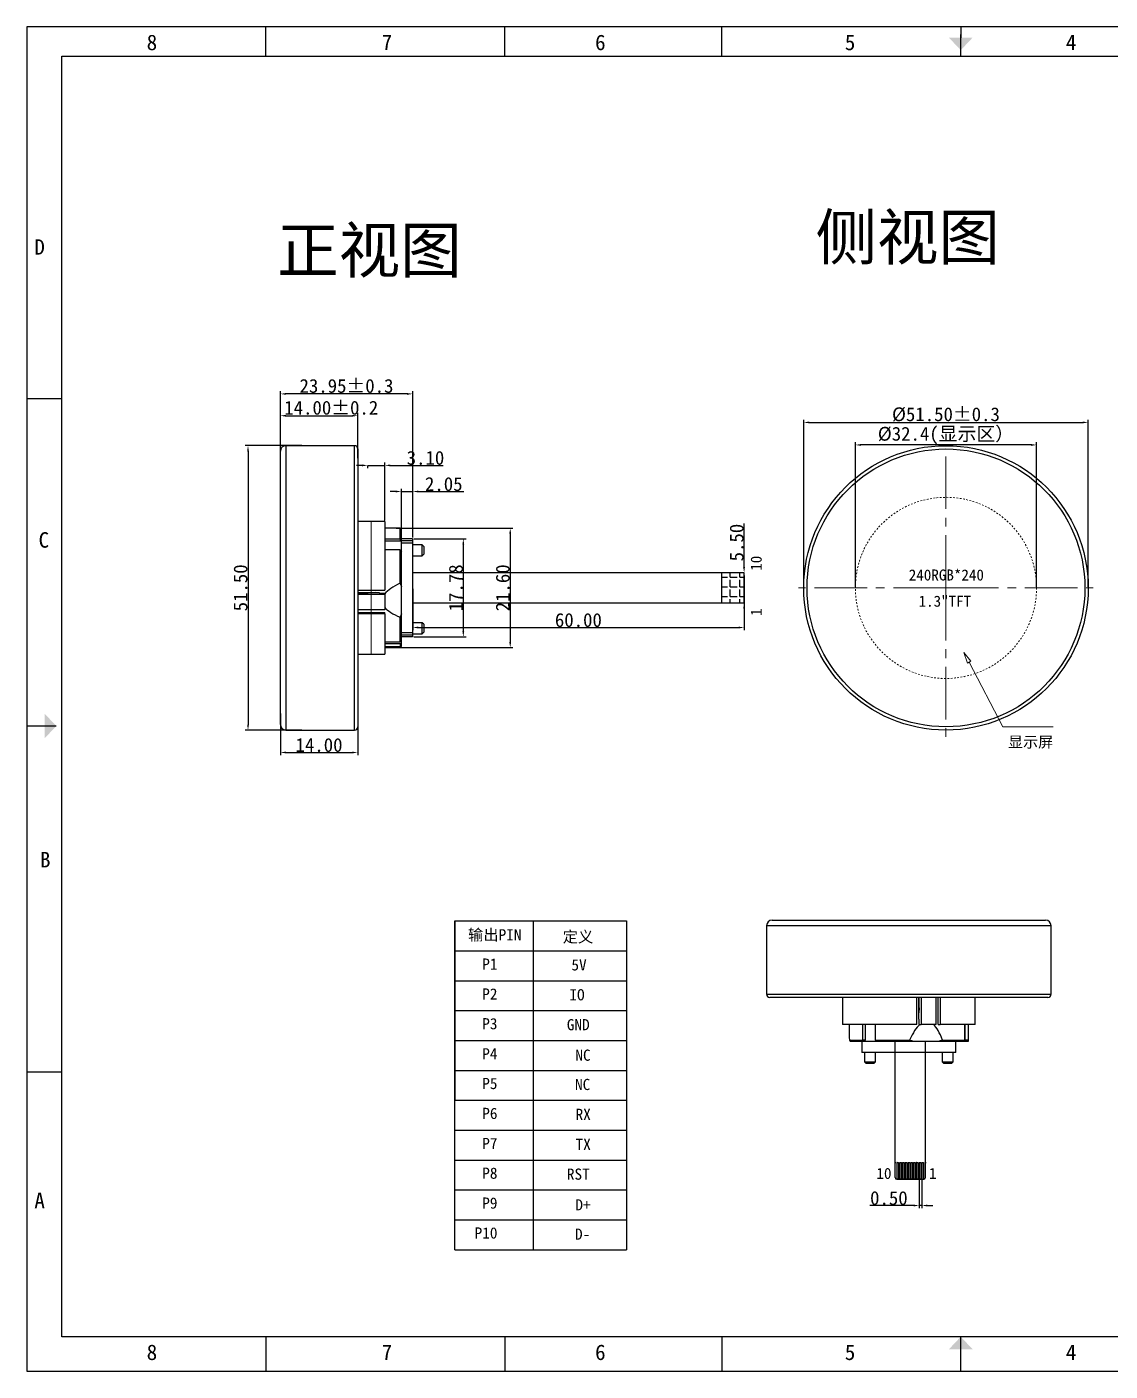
# Model space of a CAD drawing. Header units: millimetres. Extents: x 3975 to 4317, y 206 to 449.
# Drawn here: x 3974.6 to 4170.7, y 205.5 to 448.9 of the extents above; entities that cross this region are included whole.
import ezdxf
from ezdxf.enums import TextEntityAlignment as Align

# ---------------------------------------------------------------- set-up
doc = ezdxf.new("R2010")
doc.units = ezdxf.units.MM
doc.linetypes.add('CENTER2', pattern=[28.575, 19.05, -3.175, 3.175, -3.175])
doc.linetypes.add('DASHED', pattern=[0.2, 0.1, -0.1])
for name, color, linetype in [('10', 7, 'Continuous'), ('Mechanical1', 6, 'Continuous'), ('Mechanical3', 76, 'Continuous')]:
    doc.layers.add(name, color=color, linetype=linetype)
for name, color, linetype, lineweight in [('dim', 3, 'Continuous', 15), ('中心线', 1, 'CENTER2', 15), ('尺寸线', 3, 'Continuous', 15), ('粗实线', 7, 'Continuous', 30)]:
    doc.layers.add(name, color=color, linetype=linetype, lineweight=lineweight)
doc.styles.get("Standard").update_dxf_attribs({"font": 'txt', "bigfont": 'gbcbig.shx'})
doc.styles.add('VIEW 2.5', font='', dxfattribs={"height": 2.5})
doc.styles.add('VIEW 4', font='', dxfattribs={"height": 4})
doc.styles.add('宋体', font='')
doc.styles.get('VIEW 2.5').set_extended_font_data('SimSun')
doc.styles.get('VIEW 4').set_extended_font_data('SimSun')
doc.styles.get('宋体').set_extended_font_data('SimSun')
doc.dimstyles.new('VIEW 2.5', dxfattribs={"dimtxt": 1, "dimasz": 1, "dimexe": 0.5, "dimexo": 0.2, "dimgap": 0.09, "dimtad": 1, "dimzin": 0, "dimdsep": 46, "dimtxsty": 'VIEW 2.5', "dimcen": 0.09, "dimclrd": 256, "dimclre": 256, "dimclrt": 256, "dimadec": 0, "dimazin": 0, "dimtp": 0.01, "dimtm": 0.01, "dimtfac": 0.6, "dimtmove": 0, "dimatfit": 0, "dimfxl": 1, "dimtolj": 1, "dimtzin": 0, "dimarcsym": 0})

# ---------------------------------------------------------------- blocks, each defined once
blk = doc.blocks.new('*D36')
at = {"layer": 'Defpoints', "color": 0, "ltscale": 0.5}
for p in [(4166.74, 377.29), (4115.24, 347.34), (4166.74, 347.34)]:
    blk.add_point(p, dxfattribs=at)
at = {"layer": '尺寸线', "lineweight": -2, "ltscale": 0.5}
for p, q in [((4115.24, 347.54), (4115.24, 377.79)), ((4116.24, 377.29), (4165.74, 377.29)), ((4166.74, 347.54), (4166.74, 377.79))]:
    blk.add_line(p, q, dxfattribs=at)
at = {"layer": '尺寸线', "ltscale": 0.5}
for points in [[(4116.24, 377.46), (4116.24, 377.13), (4115.24, 377.29)], [(4165.74, 377.46), (4165.74, 377.13), (4166.74, 377.29)]]:
    blk.add_solid(points, dxfattribs=at)
at = {"layer": '尺寸线', "ltscale": 0.5, "insert": (4140.99, 378.72), "char_height": 2.5, "attachment_point": 5, "style": 'VIEW 2.5'}
blk.add_mtext('\\A1;%%C51.50%%P0.3', dxfattribs=at)
blk = doc.blocks.new('*D42')
at = {"layer": 'Defpoints', "color": 0, "ltscale": 0.5}
for p in [(4124.59, 373.22), (4124.59, 347.34), (4157.39, 347.34)]:
    blk.add_point(p, dxfattribs=at)
at = {"layer": '尺寸线', "lineweight": -2, "ltscale": 0.5}
for p, q in [((4124.59, 347.54), (4124.59, 373.72)), ((4156.39, 373.22), (4125.59, 373.22)), ((4157.39, 347.54), (4157.39, 373.72))]:
    blk.add_line(p, q, dxfattribs=at)
at = {"layer": '尺寸线', "ltscale": 0.5}
for points in [[(4125.59, 373.39), (4125.59, 373.05), (4124.59, 373.22)], [(4156.39, 373.39), (4156.39, 373.05), (4157.39, 373.22)]]:
    blk.add_solid(points, dxfattribs=at)
at = {"layer": '尺寸线', "ltscale": 0.5, "insert": (4140.99, 374.91), "char_height": 2.5, "attachment_point": 5, "style": 'VIEW 2.5'}
blk.add_mtext('\\A1;%%C32.4(显示区）', dxfattribs=at)
blk = doc.blocks.new('*D37')
at = {"layer": 'Defpoints', "color": 0, "ltscale": 0.5}
for p in [(4034.5, 378.51), (4020.5, 370.61), (4034.5, 370.61)]:
    blk.add_point(p, dxfattribs=at)
at = {"layer": '尺寸线', "lineweight": -2, "ltscale": 0.5}
for p, q in [((4020.5, 370.81), (4020.5, 379.01)), ((4021.5, 378.51), (4033.5, 378.51)), ((4034.5, 370.81), (4034.5, 379.01))]:
    blk.add_line(p, q, dxfattribs=at)
at = {"layer": '尺寸线', "ltscale": 0.5}
for points in [[(4021.5, 378.67), (4021.5, 378.34), (4020.5, 378.51)], [(4033.5, 378.67), (4033.5, 378.34), (4034.5, 378.51)]]:
    blk.add_solid(points, dxfattribs=at)
at = {"layer": '尺寸线', "ltscale": 0.5, "insert": (4029.71, 379.94), "char_height": 2.5, "attachment_point": 5, "style": 'VIEW 2.5'}
blk.add_mtext('\\A1;14.00%%P0.2', dxfattribs=at)
blk = doc.blocks.new('*D39')
at = {"layer": 'Defpoints', "color": 0, "ltscale": 0.5}
for p in [(4020.5, 382.46), (4020.5, 370.61), (4044.45, 356.75)]:
    blk.add_point(p, dxfattribs=at)
at = {"layer": '尺寸线', "lineweight": -2, "ltscale": 0.5}
for p, q in [((4020.5, 370.81), (4020.5, 382.96)), ((4043.45, 382.46), (4021.5, 382.46)), ((4044.45, 356.95), (4044.45, 382.96))]:
    blk.add_line(p, q, dxfattribs=at)
at = {"layer": '尺寸线', "ltscale": 0.5}
for points in [[(4021.5, 382.62), (4021.5, 382.29), (4020.5, 382.46)], [(4043.45, 382.62), (4043.45, 382.29), (4044.45, 382.46)]]:
    blk.add_solid(points, dxfattribs=at)
at = {"layer": '尺寸线', "ltscale": 0.5, "insert": (4032.47, 383.89), "char_height": 2.5, "attachment_point": 5, "style": 'VIEW 2.5'}
blk.add_mtext('\\A1;23.95%%P0.3', dxfattribs=at)
blk = doc.blocks.new('*D40')
at = {"layer": 'Defpoints', "color": 0, "ltscale": 0.5}
for p in [(4036.3, 369.59), (4036.3, 369.52), (4039.4, 359.34)]:
    blk.add_point(p, dxfattribs=at)
at = {"layer": '尺寸线', "lineweight": -2, "ltscale": 0.5}
for p, q in [((4039.4, 359.54), (4039.4, 370.02)), ((4035.3, 369.52), (4034.3, 369.52)), ((4036.3, 369.52), (4039.4, 369.52)), ((4036.3, 369.39), (4036.3, 369.02)), ((4040.4, 369.52), (4049.98, 369.52))]:
    blk.add_line(p, q, dxfattribs=at)
at = {"layer": '尺寸线', "ltscale": 0.5}
for points in [[(4035.3, 369.68), (4035.3, 369.35), (4036.3, 369.52)], [(4040.4, 369.68), (4040.4, 369.35), (4039.4, 369.52)]]:
    blk.add_solid(points, dxfattribs=at)
at = {"layer": '尺寸线', "ltscale": 0.5, "insert": (4046.77, 370.86), "char_height": 2.5, "attachment_point": 5, "style": 'VIEW 2.5'}
blk.add_mtext('\\A1;{\\Ftxt|c134;3.10}', dxfattribs=at)
blk = doc.blocks.new('*D41')
at = {"layer": 'Defpoints', "color": 0, "ltscale": 0.5}
for p in [(4044.45, 364.78), (4042.4, 357.68), (4044.45, 356.24)]:
    blk.add_point(p, dxfattribs=at)
at = {"layer": '尺寸线', "lineweight": -2, "ltscale": 0.5}
for p, q in [((4042.4, 357.88), (4042.4, 365.28)), ((4044.45, 356.44), (4044.45, 365.28)), ((4041.4, 364.78), (4040.4, 364.78)), ((4042.4, 364.78), (4044.45, 364.78)), ((4045.45, 364.78), (4053.71, 364.78))]:
    blk.add_line(p, q, dxfattribs=at)
at = {"layer": '尺寸线', "ltscale": 0.5}
for points in [[(4041.4, 364.95), (4041.4, 364.62), (4042.4, 364.78)], [(4045.45, 364.95), (4045.45, 364.62), (4044.45, 364.78)]]:
    blk.add_solid(points, dxfattribs=at)
at = {"layer": '尺寸线', "ltscale": 0.5, "insert": (4050.08, 366.12), "char_height": 2.5, "attachment_point": 5, "style": 'VIEW 2.5'}
blk.add_mtext('\\A1;{\\Ftxt|c134;2.05}', dxfattribs=at)
blk = doc.blocks.new('*D43')
at = {"layer": 'Defpoints', "color": 0}
for p in [(4044.45, 356.24), (4044.45, 338.45), (4053.62, 338.45)]:
    blk.add_point(p, dxfattribs=at)
at = {"layer": '尺寸线', "lineweight": -2}
for p, q in [((4044.65, 356.24), (4054.12, 356.24)), ((4053.62, 355.24), (4053.62, 339.45)), ((4044.65, 338.45), (4054.12, 338.45))]:
    blk.add_line(p, q, dxfattribs=at)
at = {"layer": '尺寸线'}
for points in [[(4053.45, 355.24), (4053.78, 355.24), (4053.62, 356.24)], [(4053.45, 339.45), (4053.78, 339.45), (4053.62, 338.45)]]:
    blk.add_solid(points, dxfattribs=at)
at = {"layer": '尺寸线', "insert": (4052.28, 347.34), "char_height": 2.5, "attachment_point": 5, "rotation": 90, "style": 'VIEW 2.5'}
blk.add_mtext('\\A1;17.78', dxfattribs=at)
blk = doc.blocks.new('*D47')
at = {"layer": 'Defpoints', "color": 0}
for p in [(4104.45, 350.09), (4104.45, 350.09), (4104.45, 344.59)]:
    blk.add_point(p, dxfattribs=at)
at = {"layer": '尺寸线', "lineweight": -2}
for p, q in [((4104.45, 351.09), (4104.45, 358.99)), ((4104.25, 350.09), (4103.95, 350.09)), ((4104.45, 344.59), (4104.45, 350.09)), ((4104.25, 344.59), (4103.95, 344.59)), ((4104.45, 343.59), (4104.45, 342.59))]:
    blk.add_line(p, q, dxfattribs=at)
at = {"layer": '尺寸线'}
for points in [[(4104.28, 351.09), (4104.61, 351.09), (4104.45, 350.09)], [(4104.28, 343.59), (4104.61, 343.59), (4104.45, 344.59)]]:
    blk.add_solid(points, dxfattribs=at)
at = {"layer": '尺寸线', "insert": (4103.11, 355.54), "char_height": 2.5, "attachment_point": 5, "rotation": 90, "style": 'VIEW 2.5'}
blk.add_mtext('\\A1;5.50', dxfattribs=at)
blk = doc.blocks.new('*D48')
at = {"layer": 'Defpoints', "color": 0}
for p in [(4044.45, 347.34), (4104.45, 347.09), (4104.45, 340.16)]:
    blk.add_point(p, dxfattribs=at)
at = {"layer": '尺寸线', "lineweight": -2}
for p, q in [((4044.45, 347.14), (4044.45, 339.66)), ((4104.45, 346.89), (4104.45, 339.66)), ((4045.45, 340.16), (4103.45, 340.16))]:
    blk.add_line(p, q, dxfattribs=at)
at = {"layer": '尺寸线'}
for points in [[(4045.45, 340.33), (4045.45, 339.99), (4044.45, 340.16)], [(4103.45, 340.33), (4103.45, 339.99), (4104.45, 340.16)]]:
    blk.add_solid(points, dxfattribs=at)
at = {"layer": '尺寸线', "insert": (4074.45, 341.5), "char_height": 2.5, "attachment_point": 5, "style": 'VIEW 2.5'}
blk.add_mtext('\\A1;60.00', dxfattribs=at)
blk = doc.blocks.new('*D49')
at = {"layer": 'Defpoints', "color": 0}
for p in [(4136.13, 240.27), (4136.63, 240.27), (4136.13, 235.5)]:
    blk.add_point(p, dxfattribs=at)
at = {"layer": '尺寸线', "lineweight": -2}
for p, q in [((4136.13, 240.07), (4136.13, 235)), ((4136.63, 240.07), (4136.63, 235)), ((4135.13, 235.5), (4127.19, 235.5)), ((4136.63, 235.5), (4136.13, 235.5)), ((4137.63, 235.5), (4138.63, 235.5))]:
    blk.add_line(p, q, dxfattribs=at)
at = {"layer": '尺寸线'}
for points in [[(4135.13, 235.67), (4135.13, 235.33), (4136.13, 235.5)], [(4137.63, 235.67), (4137.63, 235.33), (4136.63, 235.5)]]:
    blk.add_solid(points, dxfattribs=at)
at = {"layer": '尺寸线', "insert": (4130.66, 236.84), "char_height": 2.5, "attachment_point": 5, "style": 'VIEW 2.5'}
blk.add_mtext('\\A1;0.50', dxfattribs=at)
blk = doc.blocks.new('*D82')
at = {"layer": 'Defpoints', "color": 0}
for p in [(4041.24, 358.14), (4041.24, 336.54), (4062.11, 336.54)]:
    blk.add_point(p, dxfattribs=at)
at = {"layer": '尺寸线', "lineweight": -2}
for p, q in [((4041.44, 358.14), (4062.61, 358.14)), ((4062.11, 357.14), (4062.11, 337.54)), ((4041.44, 336.54), (4062.61, 336.54))]:
    blk.add_line(p, q, dxfattribs=at)
at = {"layer": '尺寸线'}
for points in [[(4061.94, 357.14), (4062.28, 357.14), (4062.11, 358.14)], [(4061.94, 337.54), (4062.28, 337.54), (4062.11, 336.54)]]:
    blk.add_solid(points, dxfattribs=at)
at = {"layer": '尺寸线', "insert": (4060.77, 347.34), "char_height": 2.5, "attachment_point": 5, "rotation": 90, "style": 'VIEW 2.5'}
blk.add_mtext('\\A1;21.60', dxfattribs=at)
blk = doc.blocks.new('*D83')
at = {"layer": 'Defpoints', "color": 0}
for p in [(4024.61, 373.09), (4014.64, 321.59), (4024.61, 321.59)]:
    blk.add_point(p, dxfattribs=at)
at = {"layer": '尺寸线', "lineweight": -2}
for p, q in [((4024.41, 373.09), (4014.14, 373.09)), ((4014.64, 372.09), (4014.64, 322.59)), ((4024.41, 321.59), (4014.14, 321.59))]:
    blk.add_line(p, q, dxfattribs=at)
at = {"layer": '尺寸线'}
for points in [[(4014.48, 372.09), (4014.81, 372.09), (4014.64, 373.09)], [(4014.48, 322.59), (4014.81, 322.59), (4014.64, 321.59)]]:
    blk.add_solid(points, dxfattribs=at)
at = {"layer": '尺寸线', "insert": (4013.3, 347.34), "char_height": 2.5, "attachment_point": 5, "rotation": 90, "style": 'VIEW 2.5'}
blk.add_mtext('\\A1;51.50', dxfattribs=at)
blk = doc.blocks.new('*D84')
at = {"layer": 'Defpoints', "color": 0}
for p in [(4020.5, 324.78), (4034.5, 324.78), (4034.5, 317.53)]:
    blk.add_point(p, dxfattribs=at)
at = {"layer": '尺寸线', "lineweight": -2}
for p, q in [((4020.5, 324.58), (4020.5, 317.03)), ((4034.5, 324.58), (4034.5, 317.03)), ((4021.5, 317.53), (4033.5, 317.53))]:
    blk.add_line(p, q, dxfattribs=at)
at = {"layer": '尺寸线'}
for points in [[(4021.5, 317.7), (4021.5, 317.37), (4020.5, 317.53)], [(4033.5, 317.7), (4033.5, 317.37), (4034.5, 317.53)]]:
    blk.add_solid(points, dxfattribs=at)
at = {"layer": '尺寸线', "insert": (4027.5, 318.87), "char_height": 2.5, "attachment_point": 5, "style": 'VIEW 2.5'}
blk.add_mtext('\\A1;14.00', dxfattribs=at)

msp = doc.modelspace()

# ---------------------------------------------------------------- hatches: boundary and pattern name
at = {"layer": '10'}
h = msp.add_hatch(dxfattribs=at)
h.set_pattern_fill('ANGLE', color=256, scale=0.25, style=0)
h.set_pattern_definition([(0, (0, 0), (0, 1.74625), [1.27, -0.47625]), (90, (0, 0), (-1.74625, 1e-16), [1.27, -0.47625])])
h.paths.add_polyline_path([(4104.448, 349.585), (4104.448, 350.085), (4100.448, 350.085), (4100.448, 344.585), (4104.448, 344.585)])

# ---------------------------------------------------------------- linework, layer by layer
at = {"color": 0}
for p, q in [((3974.61, 448.915), (3974.61, 205.518)), ((4316.779, 448.915), (3974.61, 448.915)), ((4017.887, 443.595), (4017.887, 448.915)), ((4061.163, 443.595), (4061.163, 448.915)), ((4100.397, 443.595), (4100.397, 448.915)), ((4143.673, 448.915), (4143.673, 446.949)), ((4143.673, 443.595), (4143.673, 447.51)), ((3974.61, 381.652), (3980.959, 381.652)), ((3974.61, 322.328), (3979.937, 322.328)), ((3975.676, 322.328), (3977.806, 322.328)), ((3974.61, 259.704), (3980.959, 259.704)), ((4017.887, 211.738), (4017.887, 205.518)), ((4061.163, 211.738), (4061.163, 205.518)), ((4100.397, 211.738), (4100.397, 205.518)), ((4143.673, 205.518), (4143.673, 211.738)), ((4143.673, 207.245), (4143.673, 209.491)), ((3974.61, 205.518), (4316.779, 205.518))]:
    msp.add_line(p, q, dxfattribs=at)
at = {"color": 7, "linetype": 'Continuous', "lineweight": 25}
for p, q in [((4031.998, 373.085), (4021.498, 373.085)), ((4033.898, 373.085), (4031.998, 373.085)), ((4034.498, 372.485), (4034.498, 342.063)), ((4020.498, 322.585), (4020.498, 372.085)), ((4039.398, 359.335), (4034.498, 359.335)), ((4039.398, 359.335), (4039.398, 346.934)), ((4042.198, 358.135), (4039.398, 358.135)), ((4042.398, 357.935), (4042.198, 358.135)), ((4039.398, 356.236), (4042.198, 356.236)), ((4042.198, 355.79), (4039.398, 355.79)), ((4042.198, 356.236), (4042.398, 356.2)), ((4042.198, 356.236), (4042.198, 355.79)), ((4044.448, 356.235), (4042.398, 356.235)), ((4042.398, 355.902), (4042.398, 356.2)), ((4042.398, 353.904), (4042.398, 355.902)), ((4044.448, 355.877), (4042.398, 355.877)), ((4044.448, 355.459), (4042.398, 355.459)), ((4044.448, 356.235), (4044.448, 355.877)), ((4044.448, 355.877), (4044.448, 355.459)), ((4044.448, 355.459), (4044.448, 344.428)), ((4042.198, 354.21), (4039.398, 354.21)), ((4042.198, 348.186), (4042.198, 354.21)), ((4042.198, 354.21), (4042.398, 353.904)), ((4042.398, 347.555), (4042.398, 353.904)), ((4046.148, 355.133), (4044.448, 355.133)), ((4044.448, 353.133), (4046.148, 353.133)), ((4046.448, 354.833), (4046.148, 355.133)), ((4046.148, 353.133), (4046.148, 355.133)), ((4046.148, 353.133), (4046.448, 353.433)), ((4046.448, 354.833), (4046.448, 353.433)), ((4042.198, 348.186), (4042.398, 347.555)), ((4104.448, 349.585), (4104.448, 344.585)), ((4034.498, 346.934), (4039.398, 346.934)), ((4034.498, 346.489), (4038.398, 346.489)), ((4034.498, 346.388), (4036.398, 346.388)), ((4039.398, 346.127), (4034.498, 346.127)), ((4037.665, 346.489), (4036.398, 346.388)), ((4038.398, 346.489), (4038.398, 346.388)), ((4038.398, 346.388), (4039.398, 346.388)), ((4039.398, 346.127), (4039.398, 346.388)), ((4039.398, 346.127), (4039.398, 343.393)), ((4042.398, 342.665), (4042.398, 347.555)), ((4034.498, 343.393), (4039.398, 343.393)), ((4104.448, 344.585), (4044.448, 344.585)), ((4044.448, 344.428), (4044.448, 339.211)), ((4034.498, 342.903), (4039.398, 342.903)), ((4039.398, 342.638), (4034.498, 342.638)), ((4034.498, 342.063), (4034.498, 322.185)), ((4039.398, 342.638), (4039.398, 342.903)), ((4039.398, 342.638), (4039.398, 335.335)), ((4042.398, 342.665), (4042.198, 342.021)), ((4042.198, 337.588), (4042.198, 342.021)), ((4046.148, 341.037), (4044.448, 341.037)), ((4046.448, 340.737), (4046.148, 341.037)), ((4046.148, 339.037), (4046.148, 341.037)), ((4044.448, 339.211), (4042.398, 339.211)), ((4044.448, 338.793), (4042.398, 338.793)), ((4044.448, 338.452), (4042.398, 338.452)), ((4044.448, 339.211), (4044.448, 338.793)), ((4044.448, 339.037), (4046.148, 339.037)), ((4044.448, 338.793), (4044.448, 338.452)), ((4046.148, 339.037), (4046.448, 339.337)), ((4046.448, 340.737), (4046.448, 339.337)), ((4039.398, 337.588), (4042.198, 337.588)), ((4039.398, 337.261), (4042.198, 337.261)), ((4042.198, 336.684), (4039.398, 336.684)), ((4039.398, 336.535), (4042.198, 336.535)), ((4042.198, 337.588), (4042.398, 337.87)), ((4042.198, 337.261), (4042.198, 336.684)), ((4042.198, 336.684), (4042.398, 336.846)), ((4042.198, 336.535), (4042.398, 336.735)), ((4042.398, 337.231), (4042.398, 337.868)), ((4042.398, 336.846), (4042.398, 337.231)), ((4034.498, 335.335), (4039.398, 335.335)), ((4021.498, 321.585), (4031.498, 321.585)), ((4031.498, 321.585), (4031.998, 321.585)), ((4031.498, 321.585), (4031.498, 321.585)), ((4031.998, 321.585), (4033.898, 321.585)), ((4108.526, 286.17), (4108.526, 276.17)), ((4109.526, 287.17), (4159.026, 287.17)), ((4110.276, 287.17), (4158.276, 287.17)), ((4160.026, 275.67), (4160.026, 286.17)), ((4108.526, 276.17), (4108.527, 276.17)), ((4108.526, 275.67), (4108.526, 273.77)), ((4108.527, 276.17), (4108.527, 275.67)), ((4160.026, 273.77), (4160.026, 275.67)), ((4129.005, 273.17), (4109.126, 273.17)), ((4129.005, 273.17), (4109.876, 273.17)), ((4122.276, 273.17), (4122.276, 268.27)), ((4158.676, 273.17), (4129.005, 273.17)), ((4159.426, 273.17), (4129.005, 273.17)), ((4135.73, 268.27), (4135.73, 273.17)), ((4136.066, 269.27), (4136.066, 273.17)), ((4136.166, 271.27), (4136.166, 273.17)), ((4136.53, 273.17), (4136.53, 268.27)), ((4139.2, 268.27), (4139.2, 273.17)), ((4139.558, 268.27), (4139.558, 273.17)), ((4139.926, 273.17), (4139.926, 268.27)), ((4146.276, 268.27), (4146.276, 273.17)), ((4136.166, 271.27), (4136.066, 270.37)), ((4135.73, 268.27), (4122.276, 268.27)), ((4123.476, 268.27), (4123.476, 267.009)), ((4125.948, 265.47), (4125.948, 268.27)), ((4126.356, 268.27), (4126.356, 265.47)), ((4128.16, 268.27), (4128.16, 265.47)), ((4136.166, 269.27), (4136.066, 269.27)), ((4136.166, 268.27), (4136.166, 269.27)), ((4136.166, 268.27), (4136.53, 268.27)), ((4139.2, 268.27), (4136.53, 268.27)), ((4139.558, 268.27), (4139.926, 268.27)), ((4146.276, 268.27), (4139.926, 268.27)), ((4144.395, 265.47), (4144.395, 268.27)), ((4144.453, 265.47), (4144.453, 268.27)), ((4145.043, 268.27), (4145.043, 265.47)), ((4145.076, 265.431), (4145.076, 268.27)), ((4123.51, 265.47), (4125.948, 265.47)), ((4123.51, 265.47), (4123.679, 265.27)), ((4126.356, 265.47), (4125.948, 265.47)), ((4125.948, 265.47), (4125.957, 265.27)), ((4128.16, 265.47), (4128.465, 265.27)), ((4134.99, 265.27), (4134.375, 265.47)), ((4140.397, 265.47), (4139.765, 265.27)), ((4140.397, 265.47), (4144.395, 265.47)), ((4144.395, 265.47), (4144.125, 265.27)), ((4145.043, 265.47), (4144.453, 265.47)), ((4123.679, 265.27), (4125.957, 265.27)), ((4125.776, 265.27), (4125.776, 263.22)), ((4131.776, 263.22), (4125.776, 263.22)), ((4125.957, 265.27), (4126.23, 265.27)), ((4126.229, 263.22), (4126.229, 261.52)), ((4126.23, 265.27), (4128.465, 265.27)), ((4128.229, 261.52), (4128.229, 263.22)), ((4131.776, 263.22), (4131.776, 265.27)), ((4136.776, 263.22), (4131.776, 263.22)), ((4131.776, 240.567), (4131.776, 263.22)), ((4134.99, 265.27), (4139.765, 265.27)), ((4142.776, 263.22), (4136.776, 263.22)), ((4139.765, 265.27), (4144.125, 265.27)), ((4140.324, 263.22), (4140.324, 261.52)), ((4142.324, 261.52), (4142.324, 263.22)), ((4142.776, 263.22), (4142.776, 265.27)), ((4144.125, 265.27), (4144.465, 265.27)), ((4144.465, 265.27), (4145.057, 265.27)), ((4145.057, 265.27), (4145.075, 265.27)), ((4126.229, 261.52), (4126.529, 261.22)), ((4126.229, 261.52), (4128.229, 261.52)), ((4127.929, 261.22), (4126.529, 261.22)), ((4127.929, 261.22), (4128.229, 261.52)), ((4140.324, 261.52), (4140.624, 261.22)), ((4140.324, 261.52), (4142.324, 261.52)), ((4142.024, 261.22), (4140.624, 261.22)), ((4142.024, 261.22), (4142.324, 261.52)), ((4136.776, 240.27), (4132.076, 240.27))]:
    msp.add_line(p, q, dxfattribs=at)
at = {"color": 8, "linetype": 'Continuous', "lineweight": 25}
for p, q in [((4021.498, 373.085), (4021.498, 321.585)), ((4033.898, 341.934), (4033.898, 373.085)), ((4033.898, 321.585), (4033.898, 341.934)), ((4160.026, 286.17), (4108.526, 286.17)), ((4159.276, 286.17), (4109.276, 286.17)), ((4108.526, 273.77), (4128.875, 273.77)), ((4109.276, 273.77), (4128.875, 273.77)), ((4128.875, 273.77), (4159.276, 273.77)), ((4128.875, 273.77), (4160.026, 273.77))]:
    msp.add_line(p, q, dxfattribs=at)
for p, q in [((4069.448, 350.085), (4044.448, 350.085)), ((4104.448, 350.085), (4044.448, 350.085)), ((4104.448, 349.585), (4104.448, 350.085)), ((4052.055, 287.03), (4083.173, 287.03)), ((4052.055, 287.03), (4052.055, 254.551)), ((4066.284, 287.03), (4066.284, 227.485)), ((4052.055, 281.617), (4083.173, 281.617)), ((4052.055, 276.203), (4083.173, 276.203)), ((4052.055, 270.79), (4083.173, 270.79)), ((4052.055, 265.377), (4083.173, 265.377)), ((4137.276, 240.57), (4137.276, 265.27)), ((4052.055, 259.964), (4083.173, 259.964)), ((4052.055, 254.551), (4083.173, 254.551)), ((4052.055, 249.138), (4083.173, 249.138)), ((4052.055, 249.138), (4083.173, 249.138)), ((4052.055, 243.725), (4083.173, 243.725)), ((4132.076, 240.27), (4136.976, 240.27)), ((4136.776, 240.27), (4136.976, 240.27)), ((4052.055, 238.312), (4083.173, 238.312)), ((4052.055, 232.898), (4083.173, 232.898)), ((4052.055, 227.485), (4083.173, 227.485))]:
    msp.add_line(p, q)
at = {"color": 0, "lineweight": -2}
msp.add_line((4310.227, 211.738), (4098.601, 211.738), dxfattribs=at)
at = {"color": 0}
msp.add_lwpolyline([(3980.959, 443.595), (4310.227, 443.595), (4310.227, 211.738), (3980.959, 211.738)], close=True, dxfattribs=at)
at = {"color": 7, "linetype": 'Continuous', "lineweight": 25, "flags": 128}
for points in [[(4042.198, 356.236), (4042.198, 356.677), (4042.198, 357.064), (4042.198, 357.393), (4042.198, 357.664), (4042.198, 357.875), (4042.198, 358.024), (4042.198, 358.111), (4042.198, 358.135)], [(4042.398, 356.2), (4042.398, 356.641), (4042.398, 357.021), (4042.398, 357.337), (4042.398, 357.588), (4042.398, 357.772), (4042.398, 357.888), (4042.398, 357.934), (4042.398, 357.935)], [(4042.398, 337.87), (4042.398, 338.286), (4042.398, 338.763), (4042.398, 339.295), (4042.398, 339.88), (4042.398, 340.514), (4042.398, 341.192), (4042.398, 341.911), (4042.398, 342.665)], [(4042.198, 336.535), (4042.198, 336.536), (4042.198, 336.579), (4042.198, 336.684)], [(4042.398, 336.735), (4042.398, 336.757), (4042.398, 336.846)], [(4128.16, 265.47), (4128.857, 265.47), (4129.586, 265.47), (4130.342, 265.47), (4131.121, 265.47), (4131.919, 265.47), (4132.73, 265.47), (4133.551, 265.47), (4134.375, 265.47)], [(4128.465, 265.27), (4129.201, 265.27), (4129.97, 265.27), (4130.767, 265.27), (4131.587, 265.27), (4132.425, 265.27), (4133.275, 265.27), (4134.132, 265.27), (4134.99, 265.27)]]:
    msp.add_lwpolyline(points, dxfattribs=at)
for points in [[(4052.055, 227.485), (4052.055, 287.03)], [(4083.173, 287.03), (4083.173, 227.485)]]:
    msp.add_lwpolyline(points)
at = {"color": 7, "linetype": 'Continuous', "lineweight": 25}
for radius in [25.75, 25.15]:
    msp.add_circle((4140.994, 347.335), radius, dxfattribs=at)
for centre, radius, start, end in [((4021.498, 372.085), 1, 90, 180), ((4033.898, 372.485), 0.6, 0, 90), ((4021.498, 322.585), 1, 180, 270), ((4033.898, 322.185), 0.6, 270, 0), ((4109.526, 286.17), 1, 90, 180), ((4159.026, 286.17), 1, 0, 90), ((4109.126, 273.77), 0.6, 180, 270), ((4159.426, 273.77), 0.6, 270, 0)]:
    msp.add_arc(centre, radius, start, end, dxfattribs=at)
for centre, start, end in [((4132.076, 240.57), 180, 270), ((4136.976, 240.57), 270, 0)]:
    msp.add_arc(centre, 0.3, start, end)
for centre, major_axis, ratio, start_param, end_param in [((4040.698, 347.336), (9.335, 9.335), 0.4402407, 0.9886398, 1.0084937), ((4115.528, 347.335), (76.679, 2.378), 0.1373885, 2.8406499, 3.0174875), ((4115.528, 347.335), (76.679, 2.378), 0.1373885, 3.2571749, 3.4340125), ((4040.698, 347.334), (-8.227, 8.227), 0.732934, 2.3508795, 2.3707335), ((4134.276, 192.14), (3.311, 76.679), 0.1340645, 0.1256328, 0.3024704), ((4134.276, 192.14), (3.311, 76.679), 0.1340645, 5.9922932, 6.1691307), ((4134.276, 192.14), (-10.554, 76.679), 0.0298661, 0.2136697, 0.2925705), ((4134.275, 266.97), (9.507, 9.507), 0.3886568, 2.0890801, 2.1089341), ((4134.278, 266.97), (7.954, -7.954), 0.8029019, 0.7268404, 0.7466944), ((4134.276, 266.97), (8.421, -8.421), 0.8029019, 0.7362237, 0.7549491), ((4134.276, 266.47), (-7.996, 7.996), 0.9079843, 3.863798, 3.8788015)]:
    msp.add_ellipse(centre, major_axis=major_axis, ratio=ratio, start_param=start_param, end_param=end_param, dxfattribs=at)
at = {"color": 0}
for points in [[(4141.543, 446.949), (4145.804, 446.949), (4143.673, 444.702)], [(3977.806, 320.081), (3977.806, 324.574), (3979.937, 322.328)], [(4141.543, 209.491), (4145.804, 209.491), (4143.673, 211.738)]]:
    msp.add_solid(points, dxfattribs=at)
at = {"layer": '10'}
for p, q in [((4044.448, 350.085), (4044.448, 344.585)), ((4100.448, 344.585), (4100.448, 350.085))]:
    msp.add_line(p, q, dxfattribs=at)
at = {"layer": 'Mechanical1'}
for p, q in [((4131.776, 243.37), (4131.776, 243.17)), ((4131.776, 243.37), (4131.776, 243.17)), ((4137.276, 243.37), (4137.276, 243.17)), ((4137.276, 243.37), (4137.276, 243.17))]:
    msp.add_line(p, q, dxfattribs=at)
for centre, start, end in [((4131.776, 243.37), 90, 270), ((4131.776, 243.37), 90, 270), ((4131.776, 243.17), 90, 270), ((4131.776, 243.17), 90, 270), ((4131.776, 243.37), 90, 270), ((4131.776, 243.17), 90, 270), ((4131.776, 243.37), 270, 90), ((4131.776, 243.37), 270, 90), ((4131.776, 243.37), 270, 90), ((4131.776, 243.17), 270, 90), ((4131.776, 243.17), 270, 90), ((4131.776, 243.17), 270, 90), ((4137.276, 243.37), 90, 270), ((4137.276, 243.37), 90, 270), ((4137.276, 243.37), 90, 270), ((4137.276, 243.17), 90, 270), ((4137.276, 243.17), 90, 270), ((4137.276, 243.17), 90, 270), ((4137.276, 243.37), 270, 90), ((4137.276, 243.37), 270, 90), ((4137.276, 243.37), 270, 90), ((4137.276, 243.17), 270, 90), ((4137.276, 243.17), 270, 90), ((4137.276, 243.17), 270, 90), ((4131.776, 240.57), 90, 270), ((4131.776, 240.57), 90, 270), ((4131.776, 240.57), 90, 270), ((4131.776, 240.57), 270, 90), ((4131.776, 240.57), 270, 90), ((4131.776, 240.57), 270, 90)]:
    msp.add_arc(centre, 0.0025, start, end, dxfattribs=at)
at = {"layer": 'Mechanical3'}
for p, q in [((4132.129, 243.27), (4132.429, 243.27)), ((4132.129, 243.27), (4132.129, 240.27)), ((4132.429, 243.27), (4132.429, 240.27)), ((4132.629, 243.27), (4132.929, 243.27)), ((4132.629, 243.27), (4132.629, 240.27)), ((4132.929, 243.27), (4132.929, 240.27)), ((4133.129, 243.27), (4133.429, 243.27)), ((4133.129, 243.27), (4133.129, 240.27)), ((4133.429, 243.27), (4133.429, 240.27)), ((4133.629, 243.27), (4133.929, 243.27)), ((4133.629, 243.27), (4133.629, 240.27)), ((4133.929, 243.27), (4133.929, 240.27)), ((4134.129, 243.27), (4134.429, 243.27)), ((4134.129, 243.27), (4134.129, 240.27)), ((4134.429, 243.27), (4134.429, 240.27)), ((4134.629, 243.27), (4134.929, 243.27)), ((4134.629, 243.27), (4134.629, 240.27)), ((4134.929, 243.27), (4134.929, 240.27)), ((4135.129, 243.27), (4135.429, 243.27)), ((4135.129, 243.27), (4135.129, 240.27)), ((4135.429, 243.27), (4135.429, 240.27)), ((4135.629, 243.27), (4135.929, 243.27)), ((4135.629, 243.27), (4135.629, 240.27)), ((4135.929, 243.27), (4135.929, 240.27)), ((4136.129, 243.27), (4136.429, 243.27)), ((4136.129, 243.27), (4136.129, 240.27)), ((4136.429, 243.27), (4136.429, 240.27)), ((4136.629, 243.27), (4136.629, 240.27)), ((4136.629, 243.27), (4136.929, 243.27)), ((4136.629, 243.27), (4136.929, 243.27)), ((4136.629, 243.27), (4136.629, 240.27)), ((4136.929, 243.27), (4136.929, 240.27)), ((4136.929, 243.27), (4136.929, 240.27)), ((4132.129, 240.27), (4132.429, 240.27)), ((4132.629, 240.27), (4132.929, 240.27)), ((4133.129, 240.27), (4133.429, 240.27)), ((4133.629, 240.27), (4133.929, 240.27)), ((4134.129, 240.27), (4134.429, 240.27)), ((4134.629, 240.27), (4134.929, 240.27)), ((4135.129, 240.27), (4135.429, 240.27)), ((4135.629, 240.27), (4135.929, 240.27)), ((4136.129, 240.27), (4136.429, 240.27)), ((4136.629, 240.27), (4136.929, 240.27)), ((4136.629, 240.27), (4136.929, 240.27))]:
    msp.add_line(p, q, dxfattribs=at)
at = {"layer": 'Mechanical3', "const_width": 0.01}
for points in [[(4132.129, 243.27), (4132.129, 240.27)], [(4132.129, 243.27), (4132.429, 243.27)], [(4132.429, 243.27), (4132.429, 240.27)], [(4132.629, 243.27), (4132.629, 240.27)], [(4132.629, 243.27), (4132.929, 243.27)], [(4132.929, 243.27), (4132.929, 240.27)], [(4133.129, 243.27), (4133.129, 240.27)], [(4133.129, 243.27), (4133.429, 243.27)], [(4133.429, 243.27), (4133.429, 240.27)], [(4133.629, 243.27), (4133.629, 240.27)], [(4133.629, 243.27), (4133.929, 243.27)], [(4133.929, 243.27), (4133.929, 240.27)], [(4134.129, 243.27), (4134.129, 240.27)], [(4134.129, 243.27), (4134.429, 243.27)], [(4134.429, 243.27), (4134.429, 240.27)], [(4134.629, 243.27), (4134.629, 240.27)], [(4134.629, 243.27), (4134.929, 243.27)], [(4134.929, 243.27), (4134.929, 240.27)], [(4135.129, 243.27), (4135.129, 240.27)], [(4135.129, 243.27), (4135.429, 243.27)], [(4135.429, 243.27), (4135.429, 240.27)], [(4135.629, 243.27), (4135.629, 240.27)], [(4135.629, 243.27), (4135.929, 243.27)], [(4135.929, 243.27), (4135.929, 240.27)], [(4136.129, 243.27), (4136.129, 240.27)], [(4136.129, 243.27), (4136.429, 243.27)], [(4136.429, 243.27), (4136.429, 240.27)], [(4136.629, 243.27), (4136.629, 240.27)], [(4136.629, 243.27), (4136.929, 243.27)], [(4136.629, 243.27), (4136.929, 243.27)], [(4136.629, 243.27), (4136.629, 240.27)], [(4136.929, 243.27), (4136.929, 240.27)], [(4136.929, 243.27), (4136.929, 240.27)], [(4132.129, 240.27), (4132.429, 240.27)], [(4132.629, 240.27), (4132.929, 240.27)], [(4133.129, 240.27), (4133.429, 240.27)], [(4133.629, 240.27), (4133.929, 240.27)], [(4134.129, 240.27), (4134.429, 240.27)], [(4134.629, 240.27), (4134.929, 240.27)], [(4135.129, 240.27), (4135.429, 240.27)], [(4135.629, 240.27), (4135.929, 240.27)], [(4136.129, 240.27), (4136.429, 240.27)], [(4136.629, 240.27), (4136.929, 240.27)], [(4136.629, 240.27), (4136.929, 240.27)]]:
    msp.add_lwpolyline(points, dxfattribs=at)
at = {"layer": 'Mechanical3', "const_width": 0.005}
for points in [[(4132.129, 243.272, 1), (4132.129, 243.267, 1)], [(4132.129, 243.272, 1), (4132.129, 243.267, 1)], [(4132.429, 243.272, 1), (4132.429, 243.267, 1)], [(4132.429, 243.272, 1), (4132.429, 243.267, 1)], [(4132.629, 243.272, 1), (4132.629, 243.267, 1)], [(4132.629, 243.272, 1), (4132.629, 243.267, 1)], [(4132.929, 243.272, 1), (4132.929, 243.267, 1)], [(4132.929, 243.272, 1), (4132.929, 243.267, 1)], [(4133.129, 243.272, 1), (4133.129, 243.267, 1)], [(4133.129, 243.272, 1), (4133.129, 243.267, 1)], [(4133.429, 243.272, 1), (4133.429, 243.267, 1)], [(4133.429, 243.272, 1), (4133.429, 243.267, 1)], [(4133.629, 243.272, 1), (4133.629, 243.267, 1)], [(4133.629, 243.272, 1), (4133.629, 243.267, 1)], [(4133.929, 243.272, 1), (4133.929, 243.267, 1)], [(4133.929, 243.272, 1), (4133.929, 243.267, 1)], [(4134.129, 243.272, 1), (4134.129, 243.267, 1)], [(4134.129, 243.272, 1), (4134.129, 243.267, 1)], [(4134.429, 243.272, 1), (4134.429, 243.267, 1)], [(4134.429, 243.272, 1), (4134.429, 243.267, 1)], [(4134.629, 243.272, 1), (4134.629, 243.267, 1)], [(4134.629, 243.272, 1), (4134.629, 243.267, 1)], [(4134.929, 243.272, 1), (4134.929, 243.267, 1)], [(4134.929, 243.272, 1), (4134.929, 243.267, 1)], [(4135.129, 243.272, 1), (4135.129, 243.267, 1)], [(4135.129, 243.272, 1), (4135.129, 243.267, 1)], [(4135.429, 243.272, 1), (4135.429, 243.267, 1)], [(4135.429, 243.272, 1), (4135.429, 243.267, 1)], [(4135.629, 243.272, 1), (4135.629, 243.267, 1)], [(4135.629, 243.272, 1), (4135.629, 243.267, 1)], [(4135.929, 243.272, 1), (4135.929, 243.267, 1)], [(4135.929, 243.272, 1), (4135.929, 243.267, 1)], [(4136.129, 243.272, 1), (4136.129, 243.267, 1)], [(4136.129, 243.272, 1), (4136.129, 243.267, 1)], [(4136.429, 243.272, 1), (4136.429, 243.267, 1)], [(4136.429, 243.272, 1), (4136.429, 243.267, 1)], [(4136.629, 243.272, 1), (4136.629, 243.267, 1)], [(4136.629, 243.272, 1), (4136.629, 243.267, 1)], [(4136.629, 243.272, 1), (4136.629, 243.267, 1)], [(4136.629, 243.272, 1), (4136.629, 243.267, 1)], [(4136.929, 243.272, 1), (4136.929, 243.267, 1)], [(4136.929, 243.272, 1), (4136.929, 243.267, 1)], [(4136.929, 243.272, 1), (4136.929, 243.267, 1)], [(4136.929, 243.272, 1), (4136.929, 243.267, 1)], [(4132.129, 240.272, 1), (4132.129, 240.267, 1)], [(4132.129, 240.272, 1), (4132.129, 240.267, 1)], [(4132.429, 240.272, 1), (4132.429, 240.267, 1)], [(4132.429, 240.272, 1), (4132.429, 240.267, 1)], [(4132.629, 240.272, 1), (4132.629, 240.267, 1)], [(4132.629, 240.272, 1), (4132.629, 240.267, 1)], [(4132.929, 240.272, 1), (4132.929, 240.267, 1)], [(4132.929, 240.272, 1), (4132.929, 240.267, 1)], [(4133.129, 240.272, 1), (4133.129, 240.267, 1)], [(4133.129, 240.272, 1), (4133.129, 240.267, 1)], [(4133.429, 240.272, 1), (4133.429, 240.267, 1)], [(4133.429, 240.272, 1), (4133.429, 240.267, 1)], [(4133.629, 240.272, 1), (4133.629, 240.267, 1)], [(4133.629, 240.272, 1), (4133.629, 240.267, 1)], [(4133.929, 240.272, 1), (4133.929, 240.267, 1)], [(4133.929, 240.272, 1), (4133.929, 240.267, 1)], [(4134.129, 240.272, 1), (4134.129, 240.267, 1)], [(4134.129, 240.272, 1), (4134.129, 240.267, 1)], [(4134.429, 240.272, 1), (4134.429, 240.267, 1)], [(4134.429, 240.272, 1), (4134.429, 240.267, 1)], [(4134.629, 240.272, 1), (4134.629, 240.267, 1)], [(4134.629, 240.272, 1), (4134.629, 240.267, 1)], [(4134.929, 240.272, 1), (4134.929, 240.267, 1)], [(4134.929, 240.272, 1), (4134.929, 240.267, 1)], [(4135.129, 240.272, 1), (4135.129, 240.267, 1)], [(4135.129, 240.272, 1), (4135.129, 240.267, 1)], [(4135.429, 240.272, 1), (4135.429, 240.267, 1)], [(4135.429, 240.272, 1), (4135.429, 240.267, 1)], [(4135.629, 240.272, 1), (4135.629, 240.267, 1)], [(4135.629, 240.272, 1), (4135.629, 240.267, 1)], [(4135.929, 240.272, 1), (4135.929, 240.267, 1)], [(4135.929, 240.272, 1), (4135.929, 240.267, 1)], [(4136.129, 240.272, 1), (4136.129, 240.267, 1)], [(4136.129, 240.272, 1), (4136.129, 240.267, 1)], [(4136.429, 240.272, 1), (4136.429, 240.267, 1)], [(4136.429, 240.272, 1), (4136.429, 240.267, 1)], [(4136.629, 240.272, 1), (4136.629, 240.267, 1)], [(4136.629, 240.272, 1), (4136.629, 240.267, 1)], [(4136.629, 240.272, 1), (4136.629, 240.267, 1)], [(4136.629, 240.272, 1), (4136.629, 240.267, 1)], [(4136.929, 240.272, 1), (4136.929, 240.267, 1)], [(4136.929, 240.272, 1), (4136.929, 240.267, 1)], [(4136.929, 240.272, 1), (4136.929, 240.267, 1)], [(4136.929, 240.272, 1), (4136.929, 240.267, 1)]]:
    msp.add_lwpolyline(points, format="xyb", close=True, dxfattribs=at)
at = {"layer": 'Mechanical3'}
for centre, start, end in [((4132.129, 243.27), 90, 270), ((4132.129, 243.27), 90, 270), ((4132.129, 243.27), 270, 90), ((4132.129, 243.27), 270, 90), ((4132.429, 243.27), 90, 270), ((4132.429, 243.27), 90, 270), ((4132.429, 243.27), 270, 90), ((4132.429, 243.27), 270, 90), ((4132.629, 243.27), 90, 270), ((4132.629, 243.27), 90, 270), ((4132.629, 243.27), 270, 90), ((4132.629, 243.27), 270, 90), ((4132.929, 243.27), 90, 270), ((4132.929, 243.27), 90, 270), ((4132.929, 243.27), 270, 90), ((4132.929, 243.27), 270, 90), ((4133.129, 243.27), 90, 270), ((4133.129, 243.27), 90, 270), ((4133.129, 243.27), 270, 90), ((4133.129, 243.27), 270, 90), ((4133.429, 243.27), 90, 270), ((4133.429, 243.27), 90, 270), ((4133.429, 243.27), 270, 90), ((4133.429, 243.27), 270, 90), ((4133.629, 243.27), 90, 270), ((4133.629, 243.27), 90, 270), ((4133.629, 243.27), 270, 90), ((4133.629, 243.27), 270, 90), ((4133.929, 243.27), 90, 270), ((4133.929, 243.27), 90, 270), ((4133.929, 243.27), 270, 90), ((4133.929, 243.27), 270, 90), ((4134.129, 243.27), 90, 270), ((4134.129, 243.27), 90, 270), ((4134.129, 243.27), 270, 90), ((4134.129, 243.27), 270, 90), ((4134.429, 243.27), 90, 270), ((4134.429, 243.27), 90, 270), ((4134.429, 243.27), 270, 90), ((4134.429, 243.27), 270, 90), ((4134.629, 243.27), 90, 270), ((4134.629, 243.27), 90, 270), ((4134.629, 243.27), 270, 90), ((4134.629, 243.27), 270, 90), ((4134.929, 243.27), 90, 270), ((4134.929, 243.27), 90, 270), ((4134.929, 243.27), 270, 90), ((4134.929, 243.27), 270, 90), ((4135.129, 243.27), 90, 270), ((4135.129, 243.27), 90, 270), ((4135.129, 243.27), 270, 90), ((4135.129, 243.27), 270, 90), ((4135.429, 243.27), 90, 270), ((4135.429, 243.27), 90, 270), ((4135.429, 243.27), 270, 90), ((4135.429, 243.27), 270, 90), ((4135.629, 243.27), 90, 270), ((4135.629, 243.27), 90, 270), ((4135.629, 243.27), 270, 90), ((4135.629, 243.27), 270, 90), ((4135.929, 243.27), 90, 270), ((4135.929, 243.27), 90, 270), ((4135.929, 243.27), 270, 90), ((4135.929, 243.27), 270, 90), ((4136.129, 243.27), 90, 270), ((4136.129, 243.27), 90, 270), ((4136.129, 243.27), 270, 90), ((4136.129, 243.27), 270, 90), ((4136.429, 243.27), 90, 270), ((4136.429, 243.27), 90, 270), ((4136.429, 243.27), 270, 90), ((4136.429, 243.27), 270, 90), ((4136.629, 243.27), 90, 270), ((4136.629, 243.27), 90, 270), ((4136.629, 243.27), 90, 270), ((4136.629, 243.27), 90, 270), ((4136.629, 243.27), 270, 90), ((4136.629, 243.27), 270, 90), ((4136.629, 243.27), 270, 90), ((4136.629, 243.27), 270, 90), ((4136.929, 243.27), 90, 270), ((4136.929, 243.27), 90, 270), ((4136.929, 243.27), 90, 270), ((4136.929, 243.27), 90, 270), ((4136.929, 243.27), 270, 90), ((4136.929, 243.27), 270, 90), ((4136.929, 243.27), 270, 90), ((4136.929, 243.27), 270, 90), ((4132.129, 240.27), 90, 270), ((4132.129, 240.27), 90, 270), ((4132.129, 240.27), 270, 90), ((4132.129, 240.27), 270, 90), ((4132.429, 240.27), 90, 270), ((4132.429, 240.27), 90, 270), ((4132.429, 240.27), 270, 90), ((4132.429, 240.27), 270, 90), ((4132.629, 240.27), 90, 270), ((4132.629, 240.27), 90, 270), ((4132.629, 240.27), 270, 90), ((4132.629, 240.27), 270, 90), ((4132.929, 240.27), 90, 270), ((4132.929, 240.27), 90, 270), ((4132.929, 240.27), 270, 90), ((4132.929, 240.27), 270, 90), ((4133.129, 240.27), 90, 270), ((4133.129, 240.27), 90, 270), ((4133.129, 240.27), 270, 90), ((4133.129, 240.27), 270, 90), ((4133.429, 240.27), 90, 270), ((4133.429, 240.27), 90, 270), ((4133.429, 240.27), 270, 90), ((4133.429, 240.27), 270, 90), ((4133.629, 240.27), 90, 270), ((4133.629, 240.27), 90, 270), ((4133.629, 240.27), 270, 90), ((4133.629, 240.27), 270, 90), ((4133.929, 240.27), 90, 270), ((4133.929, 240.27), 90, 270), ((4133.929, 240.27), 270, 90), ((4133.929, 240.27), 270, 90), ((4134.129, 240.27), 90, 270), ((4134.129, 240.27), 90, 270), ((4134.129, 240.27), 270, 90), ((4134.129, 240.27), 270, 90), ((4134.429, 240.27), 90, 270), ((4134.429, 240.27), 90, 270), ((4134.429, 240.27), 270, 90), ((4134.429, 240.27), 270, 90), ((4134.629, 240.27), 90, 270), ((4134.629, 240.27), 90, 270), ((4134.629, 240.27), 270, 90), ((4134.629, 240.27), 270, 90), ((4134.929, 240.27), 90, 270), ((4134.929, 240.27), 90, 270), ((4134.929, 240.27), 270, 90), ((4134.929, 240.27), 270, 90), ((4135.129, 240.27), 90, 270), ((4135.129, 240.27), 90, 270), ((4135.129, 240.27), 270, 90), ((4135.129, 240.27), 270, 90), ((4135.429, 240.27), 90, 270), ((4135.429, 240.27), 90, 270), ((4135.429, 240.27), 270, 90), ((4135.429, 240.27), 270, 90), ((4135.629, 240.27), 90, 270), ((4135.629, 240.27), 90, 270), ((4135.629, 240.27), 270, 90), ((4135.629, 240.27), 270, 90), ((4135.929, 240.27), 90, 270), ((4135.929, 240.27), 90, 270), ((4135.929, 240.27), 270, 90), ((4135.929, 240.27), 270, 90), ((4136.129, 240.27), 90, 270), ((4136.129, 240.27), 90, 270), ((4136.129, 240.27), 270, 90), ((4136.129, 240.27), 270, 90), ((4136.429, 240.27), 90, 270), ((4136.429, 240.27), 90, 270), ((4136.429, 240.27), 270, 90), ((4136.429, 240.27), 270, 90), ((4136.629, 240.27), 90, 270), ((4136.629, 240.27), 90, 270), ((4136.629, 240.27), 90, 270), ((4136.629, 240.27), 90, 270), ((4136.629, 240.27), 270, 90), ((4136.629, 240.27), 270, 90), ((4136.629, 240.27), 270, 90), ((4136.629, 240.27), 270, 90), ((4136.929, 240.27), 90, 270), ((4136.929, 240.27), 90, 270), ((4136.929, 240.27), 90, 270), ((4136.929, 240.27), 90, 270), ((4136.929, 240.27), 270, 90), ((4136.929, 240.27), 270, 90), ((4136.929, 240.27), 270, 90), ((4136.929, 240.27), 270, 90)]:
    msp.add_arc(centre, 0.0025, start, end, dxfattribs=at)
at = {"layer": '中心线', "ltscale": 0.5}
for q in [(4140.994, 372.197), (4114.318, 347.335), (4167.648, 347.335), (4140.994, 319.979)]:
    msp.add_line((4140.994, 347.335), q, dxfattribs=at)
at = {"layer": '尺寸线'}
msp.add_line((4036.948, 359.335), (4036.948, 335.335), dxfattribs=at)
at = {"layer": '尺寸线', "ltscale": 0.5}
msp.add_lwpolyline([(4144.881, 333.732), (4144.248, 335.658), (4145.471, 334.041)], close=True, dxfattribs=at)
at = {"layer": '尺寸线', "ltscale": 0.5, "extrusion": (0.885871, 0.463932, 0), "elevation": 3826.991}
msp.add_lwpolyline([(-1627.298, 0), (-1640.515, 0)], dxfattribs=at)
at = {"layer": '尺寸线', "ltscale": 0.5, "extrusion": (0, 1, 0), "elevation": 322.179}
msp.add_lwpolyline([(-4151.308, 0), (-4160.375, 0)], dxfattribs=at)
at = {"layer": '粗实线', "color": 4, "linetype": 'DASHED', "lineweight": 13, "ltscale": 3}
msp.add_circle((4140.994, 347.335), 16.4, dxfattribs=at)

# ---------------------------------------------------------------- texts
at = {"color": 0, "style": '宋体'}
for s, p in [('8', (3997.247, 446.106)), ('7', (4039.795, 446.106)), ('6', (4078.426, 446.106)), ('5', (4123.636, 446.106)), ('4', (4163.647, 446.106)), ('D', (3976.916, 409.061)), ('C', (3977.677, 356.018)), ('B', (3977.93, 298.121)), ('A', (3976.916, 236.409)), ('8', (3997.247, 208.93)), ('7', (4039.795, 208.93)), ('6', (4078.426, 208.93)), ('5', (4123.636, 208.93)), ('4', (4163.647, 208.93))]:
    msp.add_text(s, height=2.808, dxfattribs=at).set_placement(p, align=Align.MIDDLE_CENTER)
at = {"ltscale": 10, "char_height": 8.16, "width": 75.08991, "attachment_point": 1, "style": 'VIEW 4'}
for s, insert in [('侧视图', (4117.372, 414.926)), ('正视图', (4019.927, 412.566))]:
    msp.add_mtext(s, dxfattribs=dict(at, insert=insert))
at = {"layer": 'dim', "char_height": 2.028, "attachment_point": 9}
for s, insert in [('{\\fSimSun|b0|i0|c134|p2;输出PIN}', (4064.15, 283.293)), ('{\\fSimSun|b0|i0|c134|p2;定义}', (4077.148, 282.921)), ('{\\fSimSun|b0|i0|c134|p2;P1}', (4059.802, 278.203)), ('{\\fSimSun|b0|i0|c134|p2;5V}', (4075.948, 278.028)), ('{\\fSimSun|b0|i0|c134|p2;P2}', (4059.802, 272.79)), ('{\\fSimSun|b0|i0|c134|p2;IO}', (4075.587, 272.615)), ('{\\fSimSun|b0|i0|c134|p2;P3}', (4059.802, 267.377)), ('{\\fSimSun|b0|i0|c134|p2;GND}', (4076.5, 267.202)), ('{\\fSimSun|b0|i0|c134|p2;P4}', (4059.802, 261.964)), ('{\\fSimSun|b0|i0|c134|p2;NC}', (4076.665, 261.679)), ('{\\fSimSun|b0|i0|c134|p2;P5}', (4059.802, 256.551)), ('{\\fSimSun|b0|i0|c134|p2;NC}', (4076.599, 256.376)), ('{\\fSimSun|b0|i0|c134|p2;P6}', (4059.802, 251.138)), ('{\\fSimSun|b0|i0|c134|p2;RX}', (4076.699, 250.997)), ('{\\fSimSun|b0|i0|c134|p2;P7}', (4059.802, 245.725)), ('{\\fSimSun|b0|i0|c134|p2;TX}', (4076.699, 245.583)), ('{\\fSimSun|b0|i0|c134|p2;P8}', (4059.802, 240.311)), ('{\\fSimSun|b0|i0|c134|p2;RST}', (4076.5, 240.136)), ('{\\fSimSun|b0|i0|c134|p2;P9}', (4059.802, 234.898)), ('{\\fSimSun|b0|i0|c134|p2;D+}', (4076.665, 234.613)), ('{\\fSimSun|b0|i0|c134|p2;P10}', (4059.802, 229.485)), ('{\\fSimSun|b0|i0|c134|p2;D-}', (4076.599, 229.31))]:
    msp.add_mtext(s, dxfattribs=dict(at, insert=insert))
at = {"layer": '尺寸线', "ltscale": 0.5, "insert": (4105.639, 342.265), "char_height": 2, "width": 12.91929, "attachment_point": 1, "rotation": 90}
msp.add_mtext('{\\fSimSun|b0|i0|c134|p2;1     10}', dxfattribs=at)
at = {"layer": '尺寸线', "ltscale": 0.5, "char_height": 2, "attachment_point": 1}
for s, insert, width in [('{\\fSimSun|b0|i0|c134|p2;240RGB*240}', (4134.264, 350.67), 24.76636), ('{\\fSimSun|b0|i0|c134|p2;1.3"TFT}', (4136.038, 345.929), 24.76636), ('{\\fSimSun|b0|i0|c134|p2;显示屏}', (4152.218, 320.439), 24.76636), ('{\\fSimSun|b0|i0|c134|p2;10     1}', (4128.409, 242.319), 12.91929)]:
    msp.add_mtext(s, dxfattribs=dict(at, insert=insert, width=width))

# ---------------------------------------------------------------- dimensions: what is measured, and where the dimension line sits
at = {"layer": '尺寸线', "ltscale": 0.5}
for base, p1, p2, text, picture, middle in [((4020.498, 382.458), (4044.448, 356.753), (4020.498, 370.61), '<>%%P0.3', '*D39', (4032.473, 383.888)), ((4166.744, 377.292), (4115.244, 347.335), (4166.744, 347.335), '%%C<>%%P0.3', '*D36', (4140.994, 378.723)), ((4124.594, 373.22), (4157.394, 347.335), (4124.594, 347.335), '%%C32.4(显示区）', '*D42', (4140.994, 374.908)), ((4044.448, 364.783), (4042.398, 357.68), (4044.448, 356.235), '{\\Ftxt|c134;<>}', '*D41', (4050.08, 366.123))]:
    dim = msp.add_linear_dim(base=base, p1=p1, p2=p2, text=text, dimstyle='VIEW 2.5', dxfattribs=at)
    dim.commit()
    dim.dimension.update_dxf_attribs({"geometry": picture, "text_midpoint": middle})
for base, p1, p2, text, picture, middle in [((4034.498, 378.506), (4020.498, 370.61), (4034.498, 370.61), '<>%%P0.2', '*D37', (4029.712, 378.506)), ((4036.298, 369.518), (4039.398, 359.335), (4036.298, 369.586), '{\\Ftxt|c134;<>}', '*D40', (4046.768, 369.518))]:
    dim = msp.add_linear_dim(base=base, p1=p1, p2=p2, text=text, dimstyle='VIEW 2.5', dxfattribs=at)
    dim.commit()
    dim.dimension.update_dxf_attribs({"geometry": picture, "text_midpoint": middle, "dimtype": 160})
at = {"layer": '尺寸线'}
for base, p1, p2, picture, middle in [((4014.642, 321.585), (4024.606, 373.085), (4024.606, 321.585), '*D83', (4013.302, 347.335)), ((4062.111, 336.535), (4041.24, 358.135), (4041.24, 336.535), '*D82', (4060.771, 347.335)), ((4104.448, 350.085), (4104.448, 344.585), (4104.448, 350.085), '*D47', (4103.108, 355.536)), ((4053.618, 338.452), (4044.448, 356.235), (4044.448, 338.452), '*D43', (4052.278, 347.343))]:
    dim = msp.add_linear_dim(base=base, p1=p1, p2=p2, angle=90, dimstyle='VIEW 2.5', dxfattribs=at)
    dim.commit()
    dim.dimension.update_dxf_attribs({"geometry": picture, "text_midpoint": middle})
dim = msp.add_linear_dim(base=(4104.448, 340.159), p1=(4044.448, 347.335), p2=(4104.448, 347.085), dimstyle='VIEW 2.5', dxfattribs=at)
dim.commit()
dim.dimension.update_dxf_attribs({"geometry": '*D48', "text_midpoint": (4074.448, 340.159), "dimtype": 160})
for base, p1, p2, picture, middle in [((4034.498, 317.532), (4020.498, 324.785), (4034.498, 324.785), '*D84', (4027.498, 318.872)), ((4136.129, 235.501), (4136.627, 240.27), (4136.129, 240.267), '*D49', (4130.657, 236.841))]:
    dim = msp.add_linear_dim(base=base, p1=p1, p2=p2, dimstyle='VIEW 2.5', dxfattribs=at)
    dim.commit()
    dim.dimension.update_dxf_attribs({"geometry": picture, "text_midpoint": middle})

doc.saveas('drawing.dxf')
